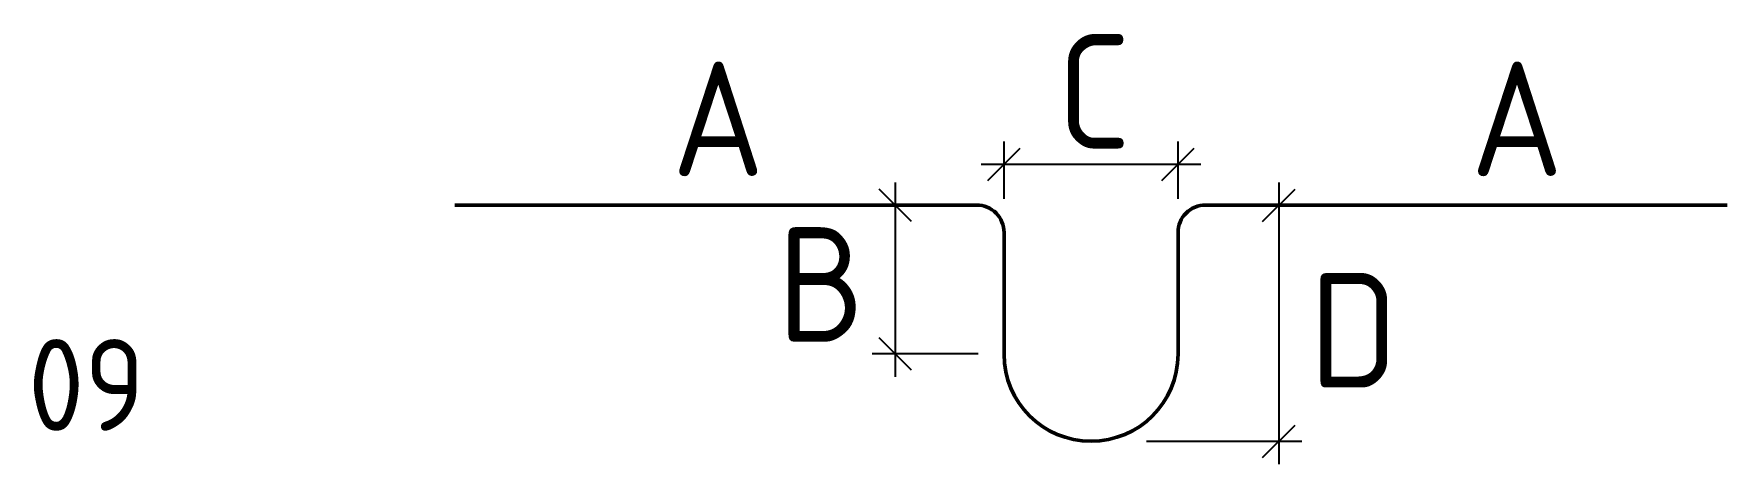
# Model space of a CAD drawing. Extents: x 234219 to 234589, y -46598 to -46504.
import ezdxf
from ezdxf.enums import TextEntityAlignment as Align

# ---------------------------------------------------------------- set-up
doc = ezdxf.new("R2010")
doc.units = 0
doc.layers.add('posedit.mtr.bar', color=7, linetype='Continuous', lineweight=50)
doc.layers.add('posedit.mtr.hidden', color=144, linetype='Continuous', plot=False)
doc.layers.add('posedit.mtr.lenght', color=183, linetype='Continuous')
doc.layers.add('posedit.mtr.text', color=3, linetype='Continuous')
doc.styles.add('posedit.ISOCPEUR', font='isocpeur.ttf', dxfattribs={"width": 0.9})

msp = doc.modelspace()

# ---------------------------------------------------------------- linework, layer by layer
at = {"layer": 'posedit.mtr.bar'}
msp.add_lwpolyline([(234588.64, -46541.03), (234474.7, -46541.03, 0.414214), (234468.7, -46547.03), (234468.7, -46573.59, -1), (234430.7, -46573.59), (234430.7, -46547.03, 0.414214), (234424.7, -46541.03), (234310.75, -46541.03)], format="xyb", dxfattribs=at)
at = {"layer": 'posedit.mtr.lenght'}
for p, q in [((234427.16, -46535.69), (234434.23, -46528.62)), ((234430.7, -46539.68), (234430.7, -46527.16)), ((234465.16, -46535.69), (234472.23, -46528.62)), ((234468.7, -46539.63), (234468.7, -46527.16)), ((234473.7, -46532.16), (234425.7, -46532.16)), ((234410.45, -46544.65), (234403.38, -46537.58)), ((234406.92, -46536.12), (234406.92, -46578.52)), ((234487.18, -46544.65), (234494.25, -46537.58)), ((234490.71, -46536.12), (234490.71, -46597.59)), ((234418.21, -46541.12), (234401.92, -46541.12)), ((234481.18, -46541.12), (234495.71, -46541.12)), ((234410.45, -46577.06), (234403.38, -46569.99)), ((234425.06, -46573.52), (234401.92, -46573.52)), ((234487.18, -46596.13), (234494.25, -46589.06)), ((234461.83, -46592.59), (234495.71, -46592.59))]:
    msp.add_line(p, q, dxfattribs=at)

# ---------------------------------------------------------------- texts
at = {"layer": 'posedit.mtr.hidden', "color": 144, "style": 'posedit.ISOCPEUR', "width": 0.9}
msp.add_text('09', height=20, dxfattribs=at).set_placement((234217.48, -46590.3))
at = {"layer": 'posedit.mtr.text', "style": 'posedit.ISOCPEUR', "width": 0.9}
for tag, p in [('C', (234450.35, -46516.23)), ('A', (234368.25, -46522.18)), ('A', (234542.73, -46522.18))]:
    msp.add_attdef(tag, text='', height=25, dxfattribs=at).set_placement(p, align=Align.MIDDLE_CENTER)
msp.add_attdef('B', text='', height=25, dxfattribs=at).set_placement((234400.37, -46545.84), align=Align.TOP_RIGHT)
msp.add_attdef('D', text='', height=25, dxfattribs=at).set_placement((234497.38, -46568.36), align=Align.MIDDLE_LEFT)

doc.saveas('drawing.dxf')
